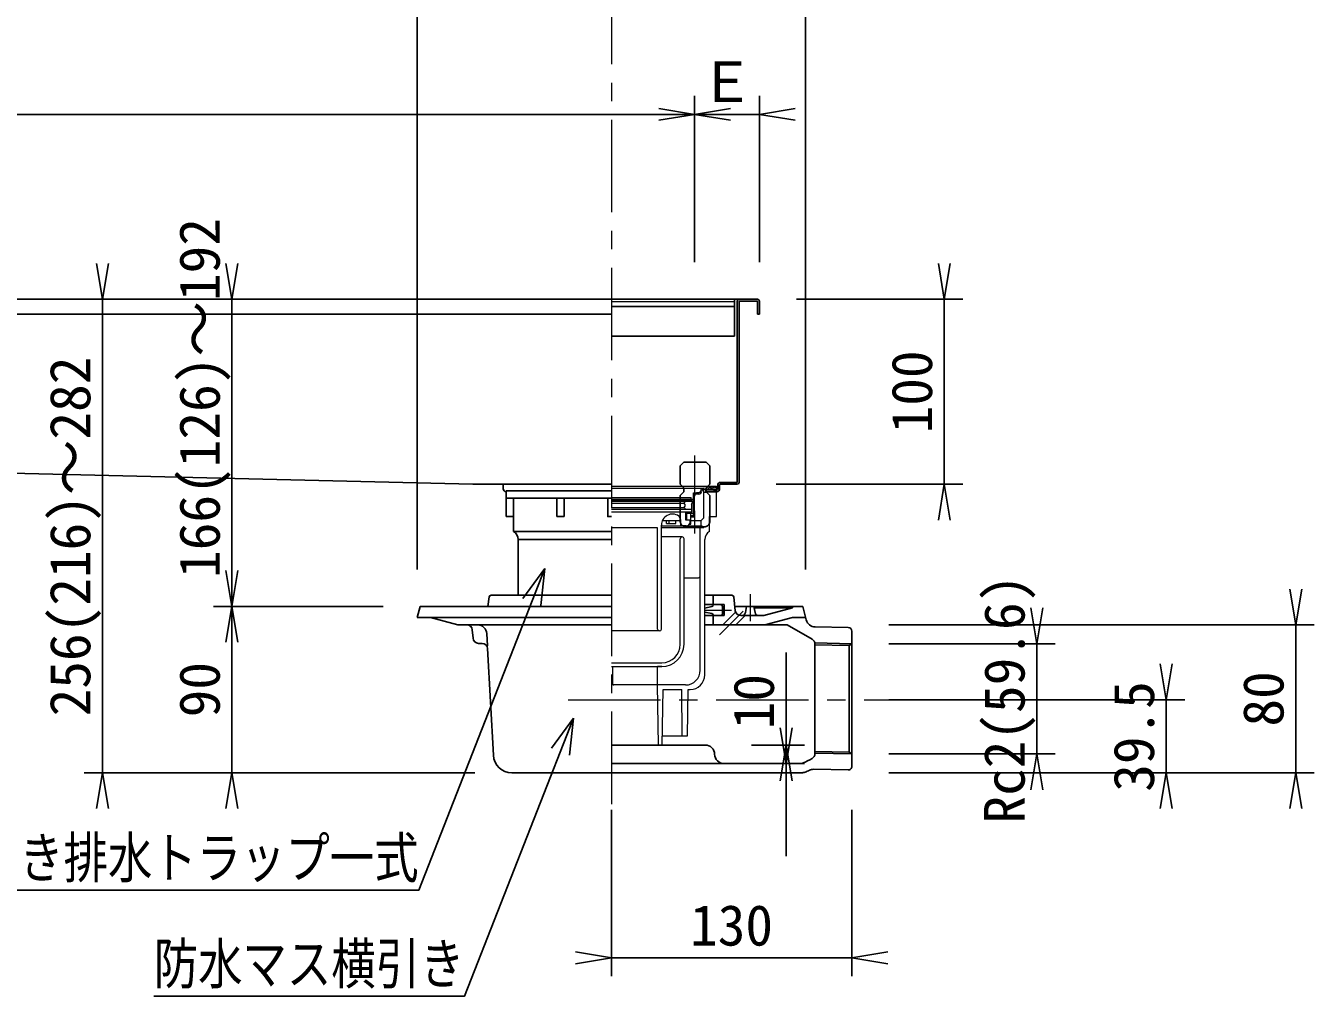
# Model space of a CAD drawing. Units: millimetres, scale not verified. Extents: x -1488 to 1365, y -1052 to 870.
# Drawn here: x -496 to 201, y -317 to 208 of the extents above; entities that cross this region are included whole.
import ezdxf
from ezdxf.enums import TextEntityAlignment as Align

# ---------------------------------------------------------------- set-up
doc = ezdxf.new("R2010")
doc.units = ezdxf.units.MM
doc.header["$LTSCALE"] = 10
doc.linetypes.add('CHAIN1', pattern=[8, 5, -1, 1, -1])
doc.linetypes.add('DASHED2', pattern=[3, 2, -1])
doc.layers.add('0-0_計極細', color=45, linetype='Continuous', lineweight=15)
doc.layers.add('0-1_計細線', color=3, linetype='Continuous', lineweight=25)
doc.layers.add('0-5_寸法線', color=7, linetype='Continuous')
doc.styles.add('ＭＳ ゴシック', font='')
doc.styles.get('ＭＳ ゴシック').set_extended_font_data('MS Gothic')

# ---------------------------------------------------------------- blocks, each defined once
blk = doc.blocks.new('open_arrow')
at = {"color": 0, "linetype": 'Continuous', "lineweight": -2}
blk.add_lwpolyline([(7.5, 1.25), (0, 0), (7.5, -1.25)], dxfattribs=at)

msp = doc.modelspace()

# ---------------------------------------------------------------- linework, layer by layer
at = {"layer": '0-0_計極細', "linetype": 'CHAIN1'}
for p, q in [((-179.4, 557.3), (-179.4, -231.57)), ((-104.37, -99.19), (-104.37, -113.8)), ((-128.9, -107.79), (-114.39, -107.79)), ((-108.13, -108.35), (-120.97, -121.19)), ((-202.81, -156.29), (-29.18, -156.29))]:
    msp.add_line(p, q, dxfattribs=at)
at = {"layer": '0-0_計極細'}
for p, q in [((-179.4, 59.11), (-112.9, 59.11)), ((-179.4, -40.88), (-122.5, -40.88)), ((-129.42, -41.88), (-122.5, -40.9)), ((-129.33, -42.58), (-122.5, -41.6)), ((-122.5, -56.73), (-122.5, -40.88)), ((-179.4, -41.88), (-129.42, -41.88)), ((-179.2, -46.88), (-136.2, -46.88)), ((-179.2, -47.88), (-135.6, -47.88)), ((-136.2, -47.88), (-136.2, -46.88)), ((-135.9, -48.78), (-135.9, -47.88)), ((-135.1, -47.38), (-135.1, -44.38)), ((-135.1, -44.38), (-133.15, -44.38)), ((-135.1, -56.68), (-135.1, -46.13)), ((-134.4, -57.38), (-134.4, -46.13)), ((-132.16, -44.38), (-133.35, -44.38)), ((-132.16, -45.08), (-133.35, -45.08)), ((-129.42, -57.9), (-129.42, -42.59)), ((-135.9, -48.78), (-179.4, -48.78)), ((-179.4, -48.98), (-135.25, -48.98)), ((-179.4, -49.98), (-140.15, -49.98)), ((-179.4, -52.28), (-140.15, -52.28)), ((-179.4, -53.28), (-136.05, -53.28)), ((-135.9, -53.38), (-179.4, -53.38)), ((-135.9, -54.88), (-179.4, -54.88)), ((-140.15, -49.98), (-139.65, -49.48)), ((-139.65, -50.48), (-140.15, -49.98)), ((-139.65, -48.98), (-139.65, -49.48)), ((-139.65, -50.48), (-139.65, -51.78)), ((-139.65, -52.78), (-139.65, -53.28)), ((-139.15, -59.28), (-139.15, -54.88)), ((-139.15, -55.38), (-135.1, -55.38)), ((-138.65, -59.28), (-138.65, -55.38)), ((-136.4, -61.38), (-136.4, -55.38)), ((-136.05, -50.48), (-135.25, -48.98)), ((-136.05, -50.48), (-136.05, -53.28)), ((-135.9, -54.88), (-135.9, -53.38)), ((-152.4, -63.38), (-152.4, -61.91)), ((-152.4, -62.29), (-130.9, -62.29)), ((-151.85, -59.38), (-141.91, -59.38)), ((-149.62, -61.08), (-149.62, -59.38)), ((-149.62, -61.08), (-144.62, -61.08)), ((-148.12, -61.08), (-148.12, -59.38)), ((-144.62, -61.08), (-144.62, -59.38)), ((-136.9, -59.28), (-139.15, -59.28)), ((-137.23, -61.38), (-136.4, -61.38)), ((-136.9, -60.28), (-136.9, -59.28)), ((-136.4, -56.68), (-135.1, -56.68)), ((-136.4, -57.38), (-134.4, -57.38)), ((-136.4, -59.38), (-130.9, -59.38)), ((-129.42, -57.9), (-130.9, -59.38)), ((-130.9, -62.29), (-130.9, -59.38)), ((-129.42, -63.09), (-130.9, -62.29)), ((-126.4, -57.29), (-122.5, -57.29)), ((-126.4, -65.29), (-126.4, -57.29)), ((-122.68, -57.29), (-122.5, -57.11)), ((-122.5, -57.29), (-122.5, -56.73)), ((-179.4, -63.09), (-154.4, -63.09)), ((-154.4, -118.08), (-154.4, -63.38)), ((-141.15, -68.29), (-152.54, -68.29)), ((-152.5, -63.09), (-129.42, -63.09)), ((-152.4, -118.08), (-152.4, -63.38)), ((-142.15, -126.29), (-142.15, -69.29)), ((-140.15, -126.29), (-140.15, -69.29)), ((-131.4, -89.37), (-131.4, -63.09)), ((-128.9, -142.79), (-128.9, -69.62)), ((-140.15, -90.36), (-132.28, -90.36)), ((-131.4, -140.29), (-131.4, -89.37)), ((-140.15, -126.29), (-140.15, -99.29)), ((-152.41, -118.21), (-152.41, -118.21)), ((-153.4, -119.08), (-179.4, -119.08)), ((-179.4, -136.29), (-152.15, -136.29)), ((-179.4, -138.29), (-152.15, -138.29)), ((-178.61, -147.79), (-178.67, -138.3)), ((-154.4, -148.29), (-154.4, -138.29)), ((-152.15, -138.29), (-154.4, -138.29)), ((-154.4, -148.29), (-179.4, -148.29)), ((-139.4, -148.29), (-154.4, -148.29)), ((-153.9, -180.79), (-154.4, -148.29)), ((-151.4, -150.79), (-141.4, -150.79)), ((-141.15, -175.79), (-141.4, -150.79)), ((-138.3, -175.79), (-137.9, -150.79)), ((-137.9, -150.79), (-136.9, -150.79)), ((-151.82, -175.79), (-138.3, -175.79))]:
    msp.add_line(p, q, dxfattribs=at)
at = {"layer": '0-0_計極細', "linetype": 'DASHED2'}
msp.add_line((-134.4, -24.14), (-134.4, -66.34), dxfattribs=at)
at = {"layer": '0-0_計極細'}
for points in [[(-139.65, -52.78), (-140.15, -52.28), (-139.65, -51.78)], [(-138.9, -62.28), (-141.9, -62.28), (-141.9, -59.28)], [(-179.4, -180.79), (-154.85, -180.79), (-151.9, -180.79), (-151.4, -150.79)]]:
    msp.add_lwpolyline(points, dxfattribs=at)
for centre, radius, start, end in [((-135.6, -47.38), 0.5, 270, 360), ((-133.35, -46.13), 1.75, 90, 180), ((-133.35, -46.13), 1.05, 90, 180), ((-132.16, -43.38), 1, 270, 356.64911), ((-132.16, -43.38), 1.7, 270, 356.64911), ((-129.42, -43.63), 1.75, 90, 175.84901), ((-129.42, -43.63), 1.05, 90, 175.84901), ((-146.4, -61.91), 6, 55.16629, 180), ((-144.9, -59.28), 3, 0, 50.0295), ((-138.9, -60.28), 2, 270, 360), ((-141.15, -69.29), 1, 90, 180), ((-141.15, -69.29), 1, 0, 90), ((-123.9, -69.62), 5, 120, 180), ((-132.4, -89.37), 1, 277.18076, 360), ((-153.4, -118.08), 1, 180, 270), ((-153.4, -118.08), 1, 270, 360), ((-152.15, -126.29), 10, 270, 360), ((-152.15, -126.29), 12, 270, 360), ((-139.4, -140.29), 8, 270, 360), ((-136.9, -142.79), 8, 270, 360), ((-178.11, -147.79), 0.5, 180.39514, 270)]:
    msp.add_arc(centre, radius, start, end, dxfattribs=at)
at = {"layer": '0-1_計細線'}
for p, q in [((-110.4, 60.21), (-1092.4, 60.21)), ((-179.4, 56.31), (-112.9, 56.31)), ((-112.9, 60.21), (-112.9, 40.21)), ((-111.4, 59.21), (-111.4, -38.79)), ((-100.4, 60.21), (-110.4, 60.21)), ((-110.4, 59.21), (-110.4, -38.79)), ((-100.4, 59.21), (-110.4, 59.21)), ((-100.4, 52.21), (-100.4, 59.21)), ((-99.4, 52.21), (-99.4, 59.21)), ((-1093.4, 52.21), (-179.4, 52.21)), ((-100.4, 52.21), (-99.4, 52.21)), ((-179.4, 40.21), (-112.9, 40.21)), ((-254.4, -39.79), (-588.37, -31.72)), ((-179.4, -39.79), (-254.4, -39.79)), ((-237.9, -40.29), (-237.9, -42.29)), ((-121.9, -40.29), (-121.9, -42.29)), ((-120.9, -40.29), (-120.9, -42.29)), ((-111.4, -38.79), (-120.4, -38.79)), ((-111.4, -39.79), (-120.4, -39.79)), ((-236.4, -43.79), (-236.3, -43.79)), ((-179.4, -47.29), (-236.3, -47.29)), ((-232.4, -65.29), (-232.4, -47.29)), ((-208.9, -57.29), (-208.9, -47.29)), ((-204.9, -57.29), (-204.9, -47.29)), ((-122.5, -43.51), (-129.42, -44.31)), ((-122.4, -43.79), (-128.4, -43.79)), ((-232.4, -57.29), (-236.3, -57.29)), ((-204.9, -57.29), (-208.9, -57.29)), ((-179.4, -65.29), (-232.4, -65.29)), ((-229.9, -99.79), (-229.9, -69.62)), ((-179.4, -69.62), (-229.9, -69.62)), ((-245.47, -100.68), (-246.25, -105.79)), ((-179.41, -99.79), (-244.48, -99.79)), ((-128.9, -99.79), (-114.26, -99.79)), ((-124.37, -99.79), (-124.37, -104.79)), ((-113.27, -100.68), (-112.41, -108.13)), ((-282.87, -105.79), (-284.37, -111.79)), ((-179.41, -105.79), (-282.87, -105.79)), ((-128.9, -104.79), (-120.37, -104.79)), ((-124.37, -104.79), (-128.9, -104.79)), ((-125.17, -105.95), (-128.9, -106.7)), ((-125.17, -109.63), (-128.9, -108.88)), ((-128.9, -110.79), (-120.37, -110.79)), ((-124.37, -104.79), (-118.37, -104.79)), ((-124.37, -104.97), (-124.37, -104.79)), ((-124.37, -110.61), (-124.37, -110.79)), ((-124.37, -110.79), (-124.37, -115.79)), ((-119.37, -105.79), (-119.37, -109.79)), ((-112.22, -108.9), (-119.11, -115.79)), ((-118.37, -104.79), (-118.37, -110.79)), ((-112.68, -105.79), (-75.87, -105.79)), ((-107.04, -110.79), (-112.04, -115.79)), ((-109.43, -110.79), (-104.37, -110.79)), ((-106.37, -105.79), (-106.96, -109.14)), ((-104.37, -110.79), (-97.02, -110.79)), ((-102.37, -105.79), (-101.75, -109.15)), ((-102.22, -106.61), (-82.14, -106.61)), ((-97.02, -110.79), (-81.44, -106.61)), ((-81.44, -106.61), (-81.37, -105.79)), ((-75.87, -105.79), (-74.03, -113.11)), ((-179.41, -111.79), (-284.37, -111.79)), ((-262.37, -115.79), (-277.3, -111.79)), ((-179.41, -115.79), (-262.37, -115.79)), ((-251.8, -115.79), (-256.32, -115.79)), ((-122.51, -115.79), (-128.9, -115.79)), ((-124.37, -115.79), (-84.3, -115.79)), ((-101.11, -115.79), (-96.37, -115.79)), ((-70.87, -123.55), (-84.3, -115.79)), ((-51.33, -117.25), (-69.28, -116.9)), ((-254.25, -123.05), (-254.64, -118.53)), ((-246.45, -127.19), (-246.8, -120.52)), ((-49.36, -119.24), (-49.36, -192.26)), ((-249.36, -125.79), (-251.26, -125.79)), ((-243.26, -186.33), (-246.37, -128.63)), ((-50.86, -126.96), (-69.38, -126.6)), ((-49.36, -125.98), (-69.37, -125.6)), ((-69.37, -126.14), (-69.37, -185.44)), ((-49.36, -125.98), (-50.86, -126.96)), ((-50.86, -126.96), (-50.86, -184.57)), ((-179.4, -180.79), (-128.59, -180.79)), ((-179.4, -180.79), (-149.08, -180.79)), ((-49.36, -185.6), (-69.37, -185.21)), ((-50.86, -184.57), (-69.35, -184.21)), ((-49.36, -185.6), (-50.86, -184.57)), ((-77.16, -190.79), (-179.41, -190.79)), ((-51.4, -194.26), (-70.04, -193.9)), ((-76.57, -195.79), (-233.27, -195.79))]:
    msp.add_line(p, q, dxfattribs=at)
at = {"layer": '0-1_計細線', "linetype": 'DASHED2'}
for p, q in [((-140.18, -27.79), (-142.18, -29.79)), ((-140.18, -27.79), (-128.18, -27.79)), ((-126.18, -29.79), (-128.18, -27.79)), ((-142.18, -39.79), (-142.18, -29.79)), ((-126.18, -39.79), (-126.18, -29.79)), ((-142.18, -45.79), (-142.18, -59.79)), ((-126.18, -45.79), (-126.18, -59.79)), ((-139.18, -62.79), (-129.18, -62.79))]:
    msp.add_line(p, q, dxfattribs=at)
for points in [[(-142.18, -39.79), (-140.18, -41.79), (-140.18, -43.79), (-142.18, -45.79)], [(-126.18, -39.79), (-128.18, -41.79), (-128.18, -43.79), (-126.18, -45.79)]]:
    msp.add_lwpolyline(points, dxfattribs=at)
at = {"layer": '0-1_計細線'}
for points in [[(-236.3, -57.29), (-236.3, -43.29), (-179.4, -43.29)], [(-179.4, -57.29), (-181.4, -57.29), (-181.4, -47.29)], [(-122.4, -42.79), (-128.4, -42.79), (-128.4, -43.79)], [(-118.37, -110.79), (-124.37, -110.79), (-128.9, -110.79)], [(-95.72, -115.62), (-81.44, -111.79), (-74.37, -111.79)]]:
    msp.add_lwpolyline(points, dxfattribs=at)
for centre, radius, start, end in [((-110.4, 59.21), 1, 90, 180), ((-100.4, 59.21), 1, 0, 90), ((-238.4, -40.29), 0.5, 0, 90), ((-120.4, -40.29), 1.5, 90, 180), ((-120.4, -40.29), 0.5, 90, 180), ((-111.4, -38.79), 1, 270, 360), ((-236.4, -42.29), 1.5, 180, 270), ((-122.4, -42.29), 1.5, 270, 360), ((-122.4, -42.29), 0.5, 270, 360), ((-234.9, -69.62), 5, 0, 60), ((-244.48, -100.79), 1, 90, 173.4802), ((-114.26, -100.79), 1, 6.5198, 90), ((-125.37, -104.97), 1, 281.30993, 360), ((-125.37, -110.61), 1, 0, 78.69007), ((-120.37, -105.79), 1, 0, 90), ((-120.37, -109.79), 1, 270, 360), ((-109.43, -107.79), 3, 186.5198, 270), ((-108.93, -108.79), 2, 270, 350.0212), ((-99.79, -108.79), 2, 190.32905, 270), ((-257.63, -118.79), 3, 5, 90), ((-251.8, -120.79), 5, 3.08199, 90), ((-69.18, -111.9), 5, 194.03624, 268.9), ((-51.36, -119.24), 2, 0, 88.9), ((-251.26, -122.79), 3, 185, 270), ((-72.37, -126.14), 3, 0, 60.23101), ((-249.36, -128.79), 3, 3.08199, 90), ((-128.59, -185.79), 5, 0, 90), ((-233.27, -185.79), 10, 183.08199, 270), ((-118.59, -185.79), 5, 180, 270), ((-93.22, -148.98), 45, 292.48305, 299.76899), ((-72.37, -185.44), 3, 299.76899, 360), ((-77.16, -187.79), 3, 270, 292.48305), ((-93.22, -148.98), 50, 291.71126, 294.81818), ((-70.13, -198.9), 5, 88.9, 114.81818), ((-51.36, -192.26), 2, 268.9, 360), ((-76.57, -190.79), 5, 270, 291.71126)]:
    msp.add_arc(centre, radius, start, end, dxfattribs=at)
at = {"layer": '0-1_計細線', "linetype": 'DASHED2'}
for centre, start, end in [((-139.18, -59.79), 180, 270), ((-129.18, -59.79), 270, 360)]:
    msp.add_arc(centre, 3, start, end, dxfattribs=at)
at = {"layer": '0-5_寸法線'}
for p, q in [((-284.37, -85.79), (-284.37, 240.21)), ((-74.38, -85.79), (-74.38, 240.21)), ((-134.4, 80.21), (-134.4, 170.21)), ((-99.4, 80.21), (-99.4, 170.21)), ((-1058.4, 160.21), (-134.4, 160.21)), ((-134.4, 160.21), (-99.4, 160.21)), ((-199.4, 60.21), (-464.6, 60.21)), ((-454.6, -195.79), (-454.6, 60.21)), ((-199.4, 60.21), (-394.6, 60.21)), ((-384.6, -105.79), (-384.6, 60.21)), ((-79.4, 60.21), (10.6, 60.21)), ((0.6, -39.79), (0.6, 60.21)), ((-90.4, -39.79), (10.6, -39.79)), ((-215.36, -85.38), (-227.23, -101.47)), ((-215.36, -85.38), (-217.6, -105.25)), ((-302.87, -105.79), (-394.6, -105.79)), ((-384.6, -195.79), (-384.6, -105.79)), ((-29.36, -115.79), (200.64, -115.79)), ((190.64, -195.79), (190.64, -115.79)), ((-84.91, -240.79), (-84.91, -130.79)), ((-29.37, -125.98), (60.64, -125.98)), ((50.64, -185.6), (50.64, -125.98)), ((-29.36, -156.29), (130.64, -156.29)), ((120.64, -195.79), (120.64, -156.29)), ((-199.88, -166.28), (-211.76, -182.37)), ((-199.88, -166.28), (-202.12, -186.16)), ((-103.59, -180.79), (-74.91, -180.79)), ((-29.37, -185.6), (60.64, -185.6)), ((-103.59, -190.79), (-74.91, -190.79)), ((-253.27, -195.79), (-464.6, -195.79)), ((-253.27, -195.79), (-394.6, -195.79)), ((-29.37, -195.79), (130.64, -195.79)), ((-29.36, -195.79), (200.64, -195.79)), ((-179.4, -215.79), (-179.4, -305.79)), ((-49.36, -215.79), (-49.36, -305.79)), ((-179.4, -295.79), (-49.36, -295.79))]:
    msp.add_line(p, q, dxfattribs=at)
for points in [[(-215.36, -85.38), (-283.61, -259.23), (-547.61, -259.23)], [(-199.88, -166.28), (-258.88, -316.57), (-426.88, -316.57)]]:
    msp.add_lwpolyline(points, dxfattribs=at)

# ---------------------------------------------------------------- block references
at = {"layer": '0-5_寸法線', "xscale": 2.58, "yscale": 2.58}
for p, rotation in [((-134.4, 160.21), 180), ((-454.6, 60.21), 90), ((-384.6, 60.21), 90), ((0.6, 60.21), 90), ((0.6, -39.79), 270), ((-384.6, -105.79), 90), ((190.64, -115.79), 90), ((-384.6, -105.79), 270), ((50.64, -125.98), 90), ((120.64, -156.29), 90), ((-84.91, -190.79), 90), ((-84.91, -180.79), 270), ((50.64, -185.6), 270), ((-454.6, -195.79), 270), ((-384.6, -195.79), 270), ((120.64, -195.79), 270), ((190.64, -195.79), 270), ((-179.4, -295.79), 180)]:
    msp.add_blockref('open_arrow', p, dxfattribs=dict(at, rotation=rotation))
for p in [(-134.4, 160.21), (-99.4, 160.21), (-49.36, -295.79)]:
    msp.add_blockref('open_arrow', p, dxfattribs=at)

# ---------------------------------------------------------------- texts
at = {"layer": '0-5_寸法線', "style": 'ＭＳ ゴシック'}
for s, p in [('Ｅ', (-131.9, 160.21)), ('130', (-136.88, -295.79))]:
    msp.add_text(s, height=21.99, dxfattribs=at).set_placement(p, align=Align.BOTTOM_LEFT)
for s, p in [('166(126)～192', (-384.6, -90.42)), ('100', (0.6, -12.29)), ('256(216)～282', (-454.6, -165.29)), ('Rc2(59.6)', (50.64, -223.29)), ('90', (-384.6, -165.79)), ('10', (-84.91, -172.28)), ('80', (190.64, -170.79)), ('39.5', (120.64, -206.04))]:
    msp.add_text(s, height=21.99, rotation=90, dxfattribs=at).set_placement(p, align=Align.BOTTOM_LEFT)
at = {"layer": '0-5_寸法線', "style": 'ＭＳ ゴシック', "width": 0.8}
for s, p in [('縦引き排水トラップ一式', (-547.61, -259.23)), ('防水マス横引き', (-426.88, -316.57))]:
    msp.add_text(s, height=21.99, dxfattribs=at).set_placement(p, align=Align.BOTTOM_LEFT)

doc.saveas('drawing.dxf')
